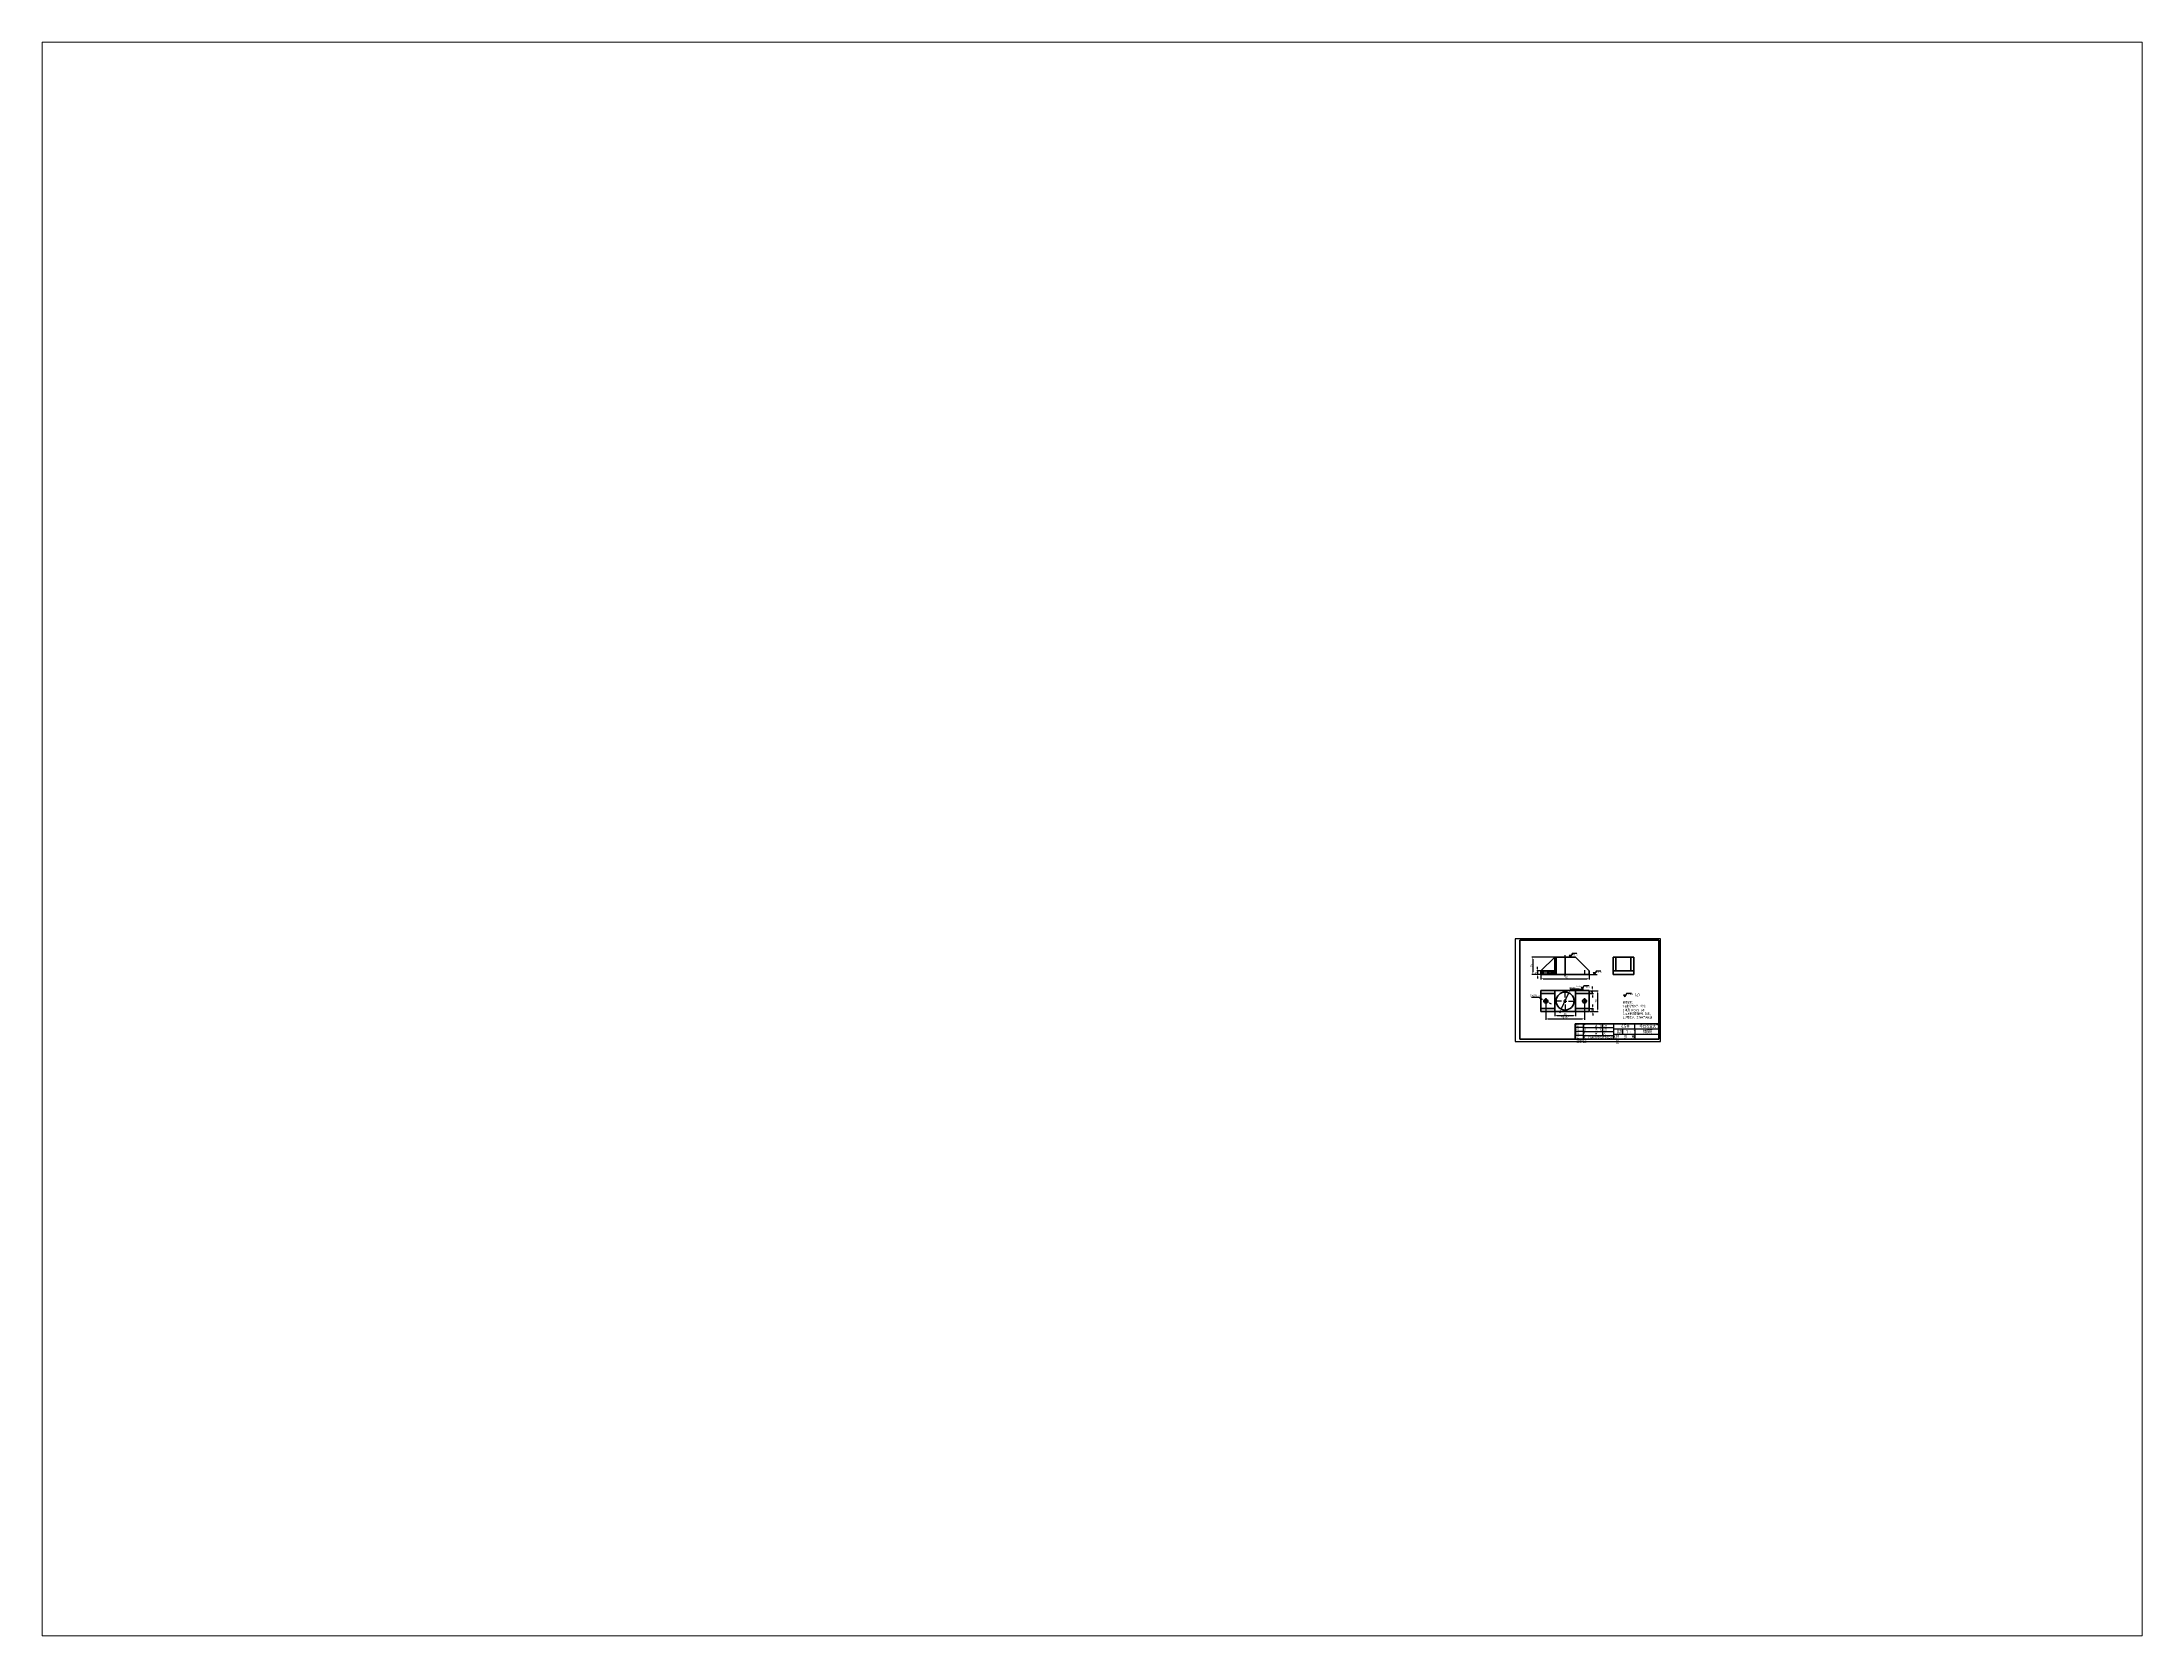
# Paper-space layout '布局2' of a CAD drawing. Header units: millimetres. Extents: x 26 to 231, y 20 to 176.
# The model-space entities are those that its viewports show. They can reach past a viewport. Long polylines and large blocks are cut down to what shows.
import ezdxf

# ---------------------------------------------------------------- set-up
doc = ezdxf.new("R2010")
doc.units = ezdxf.units.MM
doc.linetypes.add('CENTER2', pattern=[28.575, 19.05, -3.175, 3.175, -3.175])
doc.linetypes.add('CENTERX2', pattern=[20.32, 12.7, -2.54, 2.54, -2.54])
doc.layers.add('10', color=7, linetype='Continuous')
doc.layers.add('细点画线', color=6, linetype='CENTER2')
for name, color, linetype, lineweight in [('剖面线层', 6, 'Continuous', 15), ('图形轮廓线', 7, 'Continuous', 35), ('图框线', 7, 'Continuous', 50), ('文字', 6, 'Continuous', 25), ('细实线', 6, 'Continuous', 25), ('轮廓实线层', 7, 'Continuous', 40)]:
    doc.layers.add(name, color=color, linetype=linetype, lineweight=lineweight)
doc.styles.get("Standard").update_dxf_attribs({"font": 'gbenor.shx', "bigfont": 'gbcbig.shx'})
doc.dimstyles.new('圆标注', dxfattribs={"dimtxt": 3, "dimasz": 3, "dimexe": 1.25, "dimexo": 0.625, "dimtad": 1, "dimtoh": 1, "dimdsep": 46, "dimtxsty": 'Standard', "dimcen": 2.5, "dimadec": 0, "dimazin": 0, "dimtfac": 1, "dimtmove": 0, "dimatfit": 3, "dimfxl": 1, "dimarcsym": 0})
pattern_1 = [(45, (420.9154, 105.0918), (-1.122532, 1.122532), [])]

# ---------------------------------------------------------------- blocks, each defined once
blk = doc.blocks.new('SW_CENTERMARKSYMBOL_13')
at = {"layer": '10', "color": 0}
for p, q in [((-10, 0), (-31, 0)), ((0, 0), (-5, 0)), ((0, 10), (0, 31)), ((0, 0), (0, 5)), ((0, 0), (0, -5)), ((0, 0), (5, 0)), ((10, 0), (31, 0)), ((0, -10), (0, -31))]:
    blk.add_line(p, q, dxfattribs=at)
blk = doc.blocks.new('*D25')
at = {"layer": 'Defpoints', "color": 0, "transparency": 16777216}
for p in [(458.9, 201.9), (528.9, 201.9), (528.9, 195.6)]:
    blk.add_point(p, dxfattribs=at)
at = {"layer": '文字', "color": 0, "lineweight": -2, "transparency": 16777216}
for p, q in [((458.9, 201.3), (458.9, 194.4)), ((461.9, 195.6), (525.9, 195.6)), ((528.9, 201.3), (528.9, 194.4))]:
    blk.add_line(p, q, dxfattribs=at)
at = {"layer": '文字', "color": 0, "transparency": 16777216}
for points in [[(461.9, 196.1), (461.9, 195.1), (458.9, 195.6)], [(525.9, 196.1), (525.9, 195.1), (528.9, 195.6)]]:
    blk.add_solid(points, dxfattribs=at)
at = {"layer": '文字', "color": 0, "transparency": 16777216, "insert": (495.3, 197.7), "char_height": 3, "attachment_point": 5}
blk.add_mtext('70', dxfattribs=at)
blk = doc.blocks.new('*D26')
at = {"layer": 'Defpoints', "color": 0, "transparency": 16777216}
for p in [(478.9, 148.3), (508.9, 148.3), (508.9, 142.6)]:
    blk.add_point(p, dxfattribs=at)
at = {"layer": '文字', "color": 0, "lineweight": -2, "transparency": 16777216}
for p, q in [((478.9, 147.7), (478.9, 141.3)), ((481.9, 142.6), (505.9, 142.6)), ((508.9, 147.7), (508.9, 141.3))]:
    blk.add_line(p, q, dxfattribs=at)
at = {"layer": '文字', "color": 0, "transparency": 16777216}
for points in [[(481.9, 143.1), (481.9, 142.1), (478.9, 142.6)], [(505.9, 143.1), (505.9, 142.1), (508.9, 142.6)]]:
    blk.add_solid(points, dxfattribs=at)
at = {"layer": '文字', "color": 0, "transparency": 16777216, "insert": (493.9, 144.7), "char_height": 3, "attachment_point": 5}
blk.add_mtext('30', dxfattribs=at)
blk = doc.blocks.new('*D27')
at = {"layer": 'Defpoints', "color": 0, "transparency": 16777216}
for p in [(528.9, 178.3), (528.9, 148.3), (540.7, 148.3)]:
    blk.add_point(p, dxfattribs=at)
at = {"layer": '文字', "color": 0, "lineweight": -2, "transparency": 16777216}
for p, q in [((529.5, 178.3), (541.9, 178.3)), ((540.7, 175.3), (540.7, 151.3)), ((529.5, 148.3), (541.9, 148.3))]:
    blk.add_line(p, q, dxfattribs=at)
at = {"layer": '文字', "color": 0, "transparency": 16777216}
for points in [[(540.2, 175.3), (541.2, 175.3), (540.7, 178.3)], [(540.2, 151.3), (541.2, 151.3), (540.7, 148.3)]]:
    blk.add_solid(points, dxfattribs=at)
at = {"layer": '文字', "color": 0, "transparency": 16777216, "insert": (538.6, 163.3), "char_height": 3, "attachment_point": 5, "rotation": 90}
blk.add_mtext('30', dxfattribs=at)
blk = doc.blocks.new('*D28')
at = {"layer": 'Defpoints', "color": 0, "transparency": 16777216}
for p in [(528.9, 178.3), (528.9, 174.3), (533.5, 178.3)]:
    blk.add_point(p, dxfattribs=at)
at = {"layer": '文字', "color": 0, "lineweight": -2, "transparency": 16777216}
for p, q in [((533.5, 181.3), (533.5, 184.3)), ((529.5, 178.3), (534.8, 178.3)), ((529.5, 174.3), (534.8, 174.3)), ((533.5, 174.3), (533.5, 178.3)), ((533.5, 171.3), (533.5, 168.3))]:
    blk.add_line(p, q, dxfattribs=at)
at = {"layer": '文字', "color": 0, "transparency": 16777216}
for points in [[(533, 181.3), (534, 181.3), (533.5, 178.3)], [(533, 171.3), (534, 171.3), (533.5, 174.3)]]:
    blk.add_solid(points, dxfattribs=at)
at = {"layer": '文字', "color": 0, "transparency": 16777216, "insert": (531.4, 176.3), "char_height": 3, "attachment_point": 5, "rotation": 90}
blk.add_mtext('4', dxfattribs=at)
blk = doc.blocks.new('*D29')
at = {"layer": 'Defpoints', "color": 0, "transparency": 16777216}
for p in [(528.9, 152.3), (528.9, 148.3), (533.9, 148.3)]:
    blk.add_point(p, dxfattribs=at)
at = {"layer": '文字', "color": 0, "lineweight": -2, "transparency": 16777216}
for p, q in [((529.5, 152.3), (535.1, 152.3)), ((533.9, 155.3), (533.9, 158.3)), ((533.9, 152.3), (533.9, 148.3)), ((529.5, 148.3), (535.1, 148.3)), ((533.9, 145.3), (533.9, 142.3))]:
    blk.add_line(p, q, dxfattribs=at)
at = {"layer": '文字', "color": 0, "transparency": 16777216}
for points in [[(533.4, 155.3), (534.4, 155.3), (533.9, 152.3)], [(533.4, 145.3), (534.4, 145.3), (533.9, 148.3)]]:
    blk.add_solid(points, dxfattribs=at)
at = {"layer": '文字', "color": 0, "transparency": 16777216, "insert": (531.7, 150.3), "char_height": 3, "attachment_point": 5, "rotation": 90}
blk.add_mtext('4', dxfattribs=at)
blk = doc.blocks.new('*D30')
at = {"layer": 'Defpoints', "color": 0, "transparency": 16777216}
for p in [(465.9, 159.2), (521.9, 159.2), (521.9, 137.5)]:
    blk.add_point(p, dxfattribs=at)
at = {"layer": '文字', "color": 0, "lineweight": -2, "transparency": 16777216}
for p, q in [((465.9, 158.6), (465.9, 136.2)), ((521.9, 158.6), (521.9, 136.2)), ((468.9, 137.5), (518.9, 137.5))]:
    blk.add_line(p, q, dxfattribs=at)
at = {"layer": '文字', "color": 0, "transparency": 16777216}
for points in [[(468.9, 138), (468.9, 137), (465.9, 137.5)], [(518.9, 138), (518.9, 137), (521.9, 137.5)]]:
    blk.add_solid(points, dxfattribs=at)
at = {"layer": '文字', "color": 0, "transparency": 16777216, "insert": (493.9, 139.6), "char_height": 3, "attachment_point": 5}
blk.add_mtext('56%%P0.1', dxfattribs=at)
blk = doc.blocks.new('*D31')
at = {"layer": 'Defpoints', "color": 0, "transparency": 16777216}
for p in [(499.4, 175.1), (488.4, 151.6)]:
    blk.add_point(p, dxfattribs=at)
at = {"layer": '文字', "color": 0, "lineweight": -2, "transparency": 16777216}
for p, q in [((488.4, 151.6), (499.4, 175.1)), ((501.9, 180.6), (500.7, 177.8)), ((514.1, 180.6), (501.9, 180.6)), ((487.1, 148.8), (485.9, 146.1))]:
    blk.add_line(p, q, dxfattribs=at)
at = {"layer": '文字', "color": 0, "transparency": 16777216}
for points in [[(500.2, 178), (501.1, 177.6), (499.4, 175.1)], [(486.7, 149), (487.6, 148.6), (488.4, 151.6)]]:
    blk.add_solid(points, dxfattribs=at)
at = {"layer": '文字', "color": 0, "transparency": 16777216, "insert": (508.3, 183.1), "char_height": 3, "attachment_point": 5}
blk.add_mtext('∅26{\\H0.7x;\\S+0.033^ 0;}', dxfattribs=at)
blk = doc.blocks.new('*D32')
at = {"layer": 'Defpoints', "color": 0, "transparency": 16777216}
for p in [(463.5, 164.7), (468.3, 162)]:
    blk.add_point(p, dxfattribs=at)
at = {"layer": '文字', "color": 0, "lineweight": -2, "transparency": 16777216}
for p, q in [((445.2, 168.9), (455.8, 168.9)), ((455.8, 168.9), (460.9, 166.1)), ((468.3, 162), (463.5, 164.7)), ((470.9, 160.6), (473.6, 159.1))]:
    blk.add_line(p, q, dxfattribs=at)
at = {"layer": '文字', "color": 0, "transparency": 16777216}
for points in [[(461.1, 166.5), (460.6, 165.7), (463.5, 164.7)], [(471.2, 161), (470.7, 160.1), (468.3, 162)]]:
    blk.add_solid(points, dxfattribs=at)
at = {"layer": '文字', "color": 0, "transparency": 16777216, "insert": (450.2, 171), "char_height": 3, "attachment_point": 5}
blk.add_mtext('2X∅5.5', dxfattribs=at)
blk = doc.blocks.new('*D33')
at = {"layer": 'Defpoints', "color": 0, "transparency": 16777216}
for p in [(454.1, 201.9), (458.9, 206.9), (458.9, 201.9)]:
    blk.add_point(p, dxfattribs=at)
at = {"layer": '文字', "color": 0, "lineweight": -2, "transparency": 16777216}
for p, q in [((454.1, 209.9), (454.1, 212.9)), ((458.3, 206.9), (452.9, 206.9)), ((458.3, 201.9), (452.9, 201.9)), ((454.1, 206.9), (454.1, 201.9)), ((454.1, 198.9), (454.1, 195.9))]:
    blk.add_line(p, q, dxfattribs=at)
at = {"layer": '文字', "color": 0, "transparency": 16777216}
for points in [[(453.6, 209.9), (454.6, 209.9), (454.1, 206.9)], [(453.6, 198.9), (454.6, 198.9), (454.1, 201.9)]]:
    blk.add_solid(points, dxfattribs=at)
at = {"layer": '文字', "color": 0, "transparency": 16777216, "insert": (452, 204.4), "char_height": 3, "attachment_point": 5, "rotation": 90}
blk.add_mtext('5', dxfattribs=at)
blk = doc.blocks.new('*D34')
at = {"layer": 'Defpoints', "color": 0, "transparency": 16777216}
for p in [(478.9, 226.9), (447.1, 201.9), (463.1, 201.9)]:
    blk.add_point(p, dxfattribs=at)
at = {"layer": '文字', "color": 0, "lineweight": -2, "transparency": 16777216}
for p, q in [((478.3, 226.9), (445.9, 226.9)), ((447.1, 223.9), (447.1, 204.9)), ((462.5, 201.9), (445.9, 201.9))]:
    blk.add_line(p, q, dxfattribs=at)
at = {"layer": '文字', "color": 0, "transparency": 16777216}
for points in [[(446.6, 223.9), (447.6, 223.9), (447.1, 226.9)], [(446.6, 204.9), (447.6, 204.9), (447.1, 201.9)]]:
    blk.add_solid(points, dxfattribs=at)
at = {"layer": '文字', "color": 0, "transparency": 16777216, "insert": (445, 214.4), "char_height": 3, "attachment_point": 5, "rotation": 90}
blk.add_mtext('25', dxfattribs=at)

msp = doc.modelspace()

# ---------------------------------------------------------------- hatches: boundary and pattern name
at = {"layer": '剖面线层'}
h = msp.add_hatch(dxfattribs=at)
h.set_pattern_fill('ANSI31', color=256, scale=0.5, style=0)
h.set_pattern_definition(pattern_1)
h.paths.add_polyline_path([(478.897, 206.939), (468.647, 206.939), (468.647, 201.939), (480.897, 201.939), (480.897, 226.939), (478.897, 226.939)], flags=0)
h = msp.add_hatch(dxfattribs=at)
h.set_pattern_fill('ANSI31', color=256, scale=0.5, style=0)
h.set_pattern_definition(pattern_1)
h.paths.add_polyline_path([(458.897, 206.939), (458.897, 201.939), (463.147, 201.939), (463.147, 206.939)], flags=0)

# ---------------------------------------------------------------- linework, layer by layer
at = {"layer": '图形轮廓线'}
for p, q in [((478.897, 226.939), (458.897, 206.939)), ((478.897, 206.939), (478.897, 226.939)), ((480.897, 226.939), (478.897, 226.939)), ((480.897, 226.939), (480.897, 201.939)), ((493.897, 226.939), (480.897, 226.939)), ((493.897, 226.939), (508.897, 226.939)), ((528.897, 206.939), (508.897, 226.939)), ((563.223, 226.939), (567.223, 226.939)), ((563.223, 226.939), (563.223, 206.939)), ((567.223, 226.939), (567.223, 206.939)), ((567.223, 226.939), (589.223, 226.939)), ((589.223, 226.939), (593.223, 226.939)), ((589.223, 226.939), (589.223, 206.939)), ((593.223, 226.939), (593.223, 206.939)), ((463.147, 206.939), (458.897, 206.939)), ((458.897, 201.939), (458.897, 206.939)), ((463.147, 201.939), (458.897, 201.939)), ((463.147, 201.939), (463.147, 206.939)), ((468.647, 206.939), (463.147, 206.939)), ((468.647, 201.939), (463.147, 201.939)), ((468.647, 206.939), (468.647, 201.939)), ((478.897, 206.939), (468.647, 206.939)), ((480.897, 201.939), (468.647, 201.939)), ((493.897, 201.939), (480.897, 201.939)), ((493.897, 201.939), (528.897, 201.939)), ((528.897, 206.939), (528.897, 201.939)), ((563.223, 206.939), (567.223, 206.939)), ((563.223, 206.939), (563.223, 201.939)), ((563.223, 201.939), (593.223, 201.939)), ((567.223, 206.939), (589.223, 206.939)), ((589.223, 206.939), (593.223, 206.939)), ((593.223, 206.939), (593.223, 201.939)), ((458.897, 178.335), (458.897, 174.335)), ((478.897, 178.335), (458.897, 178.335)), ((478.897, 174.335), (458.897, 174.335)), ((458.897, 174.335), (458.897, 152.335)), ((458.897, 152.335), (458.897, 148.335)), ((478.897, 152.335), (458.897, 152.335)), ((478.897, 178.335), (478.897, 174.335)), ((508.897, 178.335), (478.897, 178.335)), ((478.897, 174.335), (478.897, 152.335)), ((478.897, 152.335), (478.897, 148.335)), ((508.897, 174.335), (508.897, 178.335)), ((528.897, 178.335), (508.897, 178.335)), ((528.897, 174.335), (508.897, 174.335)), ((508.897, 152.335), (508.897, 174.335)), ((508.897, 148.335), (508.897, 152.335)), ((528.897, 152.335), (508.897, 152.335)), ((528.897, 174.335), (528.897, 178.335)), ((528.897, 152.335), (528.897, 174.335)), ((528.897, 148.335), (528.897, 152.335)), ((478.897, 148.335), (458.897, 148.335)), ((478.897, 148.335), (508.897, 148.335)), ((508.357, 108.014), (508.357, 130.414)), ((508.357, 130.414), (629.274, 130.414)), ((528.897, 148.335), (508.897, 148.335))]:
    msp.add_line(p, q, dxfattribs=at)
for centre, radius in [((465.897, 163.335), 2.75), ((493.897, 163.335), 13), ((521.897, 163.335), 2.75)]:
    msp.add_circle(centre, radius, dxfattribs=at)
at = {"layer": '图框线'}
for p, q in [((428.263, 251.514), (428.263, 108.014)), ((629.274, 251.514), (428.263, 251.514)), ((629.274, 108.014), (629.274, 251.514)), ((428.263, 108.014), (629.274, 108.014))]:
    msp.add_line(p, q, dxfattribs=at)
at = {"layer": '文字'}
for p, q in [((499.772, 229.754), (503.022, 229.754)), ((499.772, 229.754), (501.397, 226.939)), ((504.52, 232.347), (501.397, 226.939)), ((504.52, 232.347), (511.055, 232.347)), ((516.943, 183.366), (520.193, 183.366)), ((516.943, 183.366), (518.568, 180.551)), ((521.69, 185.959), (518.568, 180.551)), ((521.69, 185.959), (528.225, 185.959)), ((528.897, 201.627), (540.121, 201.627)), ((534.525, 204.441), (537.775, 204.441)), ((534.525, 204.441), (536.15, 201.627)), ((539.272, 207.035), (536.15, 201.627)), ((539.272, 207.035), (545.807, 207.035)), ((514.132, 180.551), (520.681, 180.551)), ((578.499, 172.291), (581.749, 172.291)), ((578.499, 172.291), (580.124, 169.477)), ((583.246, 174.885), (580.124, 169.477)), ((583.246, 174.885), (589.781, 174.885)), ((520.357, 124.814), (508.357, 124.814)), ((520.357, 119.214), (520.357, 130.414)), ((520.357, 124.814), (548.357, 124.814)), ((548.357, 119.214), (548.357, 130.414)), ((548.357, 124.814), (564.357, 124.814)), ((564.357, 108.014), (564.357, 130.414)), ((581.274, 122.414), (564.357, 122.414)), ((577.62, 115.214), (577.62, 122.414)), ((629.274, 122.414), (581.274, 122.414)), ((595.012, 122.414), (595.012, 130.414)), ((595.012, 122.414), (595.012, 108.014)), ((520.357, 119.214), (508.357, 119.214)), ((520.357, 113.614), (508.357, 113.614)), ((520.357, 113.614), (520.357, 119.214)), ((520.357, 119.214), (548.357, 119.214)), ((520.357, 108.014), (520.357, 113.614)), ((520.357, 113.614), (548.357, 113.614)), ((548.357, 113.614), (548.357, 119.214)), ((548.357, 119.214), (564.357, 119.214)), ((548.357, 113.614), (564.357, 113.614)), ((564.357, 115.214), (629.274, 115.214))]:
    msp.add_line(p, q, dxfattribs=at)
at = {"layer": '细实线'}
for p, q in [((421.774, 253.423), (421.774, 104.923)), ((631.774, 253.423), (421.774, 253.423)), ((631.774, 104.923), (631.774, 253.423)), ((421.774, 104.923), (631.774, 104.923))]:
    msp.add_line(p, q, dxfattribs=at)
at = {"layer": '细点画线', "linetype": 'CENTERX2'}
for p, q in [((493.897, 199.439), (493.897, 229.439)), ((493.897, 226.939), (493.897, 201.939))]:
    msp.add_line(p, q, dxfattribs=at)
at = {"layer": '细点画线'}
for p, q in [((465.897, 207.939), (465.897, 200.939)), ((521.897, 207.939), (521.897, 200.939)), ((461.996, 163.335), (469.799, 163.335)), ((465.897, 167.441), (465.897, 159.228)), ((525.799, 163.335), (517.996, 163.335)), ((521.897, 167.441), (521.897, 159.228))]:
    msp.add_line(p, q, dxfattribs=at)

# ---------------------------------------------------------------- block references
at = {"layer": '细点画线', "xscale": 0.5, "yscale": 0.5, "zscale": 0.5}
msp.add_blockref('SW_CENTERMARKSYMBOL_13', (493.897, 163.335), dxfattribs=at)

# ---------------------------------------------------------------- texts
at = {"layer": '文字', "attachment_point": 1}
for s, width, insert, char_height in [('Ra1.6', 10.09765, (504.719, 231.836), 2.275), ('Ra0.8', 10.09765, (521.889, 185.448), 2.275), ('Ra1.6', 10.09765, (539.471, 206.524), 2.275), ('技术要求：\\P1.去除所有边锋、毛刺；\\P2.硬度HRB45-68；\\P3.与圆管焊接前除锈、校形；\\P4.焊后抛光，去除黑色氧化层', 140.48938, (577.236, 162.631), 3.25), ('Ra12.5', 10.09765, (583.445, 174.374), 2.275), ('（√）', 22.85701, (591.862, 173.918), 4.55), ('1 : 1', 35.66127, (582.231, 121.263), 4.8)]:
    msp.add_mtext_dynamic_manual_height_columns(s, width=width, gutter_width=12.5, heights=[0], dxfattribs=dict(at, insert=insert, char_height=char_height))
for s, insert, char_height, width in [('制  图     黄 俊 淮', (509.848, 124.31), 4, 47.20089), ('设  计     黄 俊 淮         ', (509.848, 129.773), 4, 54.885), ('比例', (568.738, 121.279), 4.8, 29.85105), ('45#', (575.029, 129.313), 4.8, 25.42396), ('华南农业大学', (601.362, 128.973), 4.8, 28.3585), ('焊接筒', (606.853, 121.179), 4.5, 21.85523), ('校  核     曾   文', (509.848, 118.783), 4, 47.20089), ('班  级 13级机械设计制造及其自动化3  ', (509.848, 113.193), 4, 58.13656), ('共  张  第  张', (567.234, 114.287), 4.8, 33.68547)]:
    msp.add_mtext(s, dxfattribs=dict(at, insert=insert, char_height=char_height, width=width))

# ---------------------------------------------------------------- dimensions: what is measured, and where the dimension line sits
at = {"layer": '文字'}
for base, p1, p2, picture, middle in [((447.129, 201.939), (478.897, 226.939), (463.147, 201.939), '*D34', (447.129, 214.439)), ((454.104, 201.939), (458.897, 206.939), (458.897, 201.939), '*D33', (454.104, 204.439))]:
    dim = msp.add_linear_dim(base=base, p1=p1, p2=p2, angle=90, dimstyle='圆标注', dxfattribs=at)
    dim.commit()
    dim.dimension.update_dxf_attribs({"geometry": picture, "text_midpoint": middle, "dimtype": 160})
dim = msp.add_linear_dim(base=(528.897, 195.607), p1=(458.897, 201.939), p2=(528.897, 201.939), dimstyle='圆标注', dxfattribs=at)
dim.commit()
dim.dimension.update_dxf_attribs({"geometry": '*D25', "text_midpoint": (495.273, 195.607), "dimtype": 160})
dim = msp.add_diameter_dim_2p(p1=(488.398, 151.555), p2=(499.397, 175.114), text='<>{\\H0.7x;\\S+0.033^ 0;}', dimstyle='圆标注', dxfattribs=at)
dim.commit()
dim.dimension.update_dxf_attribs({"geometry": '*D31', "text_midpoint": (508.346, 183.138)})
for base, p1, p2, picture, middle in [((533.504, 178.335), (528.897, 174.335), (528.897, 178.335), '*D28', (531.379, 176.335)), ((540.695, 148.335), (528.897, 178.335), (528.897, 148.335), '*D27', (538.57, 163.335)), ((533.855, 148.335), (528.897, 152.335), (528.897, 148.335), '*D29', (531.73, 150.335))]:
    dim = msp.add_linear_dim(base=base, p1=p1, p2=p2, angle=90, dimstyle='圆标注', dxfattribs=at)
    dim.commit()
    dim.dimension.update_dxf_attribs({"geometry": picture, "text_midpoint": middle})
dim = msp.add_diameter_dim_2p(p1=(468.308, 162.012), p2=(463.486, 164.657), text='2X<>', dimstyle='圆标注', dxfattribs=at)
dim.commit()
dim.dimension.update_dxf_attribs({"geometry": '*D32', "text_midpoint": (450.19, 168.888), "dimtype": 163})
dim = msp.add_linear_dim(base=(521.897, 137.494), p1=(465.897, 159.228), p2=(521.897, 159.228), text='<>%%P0.1', dimstyle='圆标注', dxfattribs=at)
dim.commit()
dim.dimension.update_dxf_attribs({"geometry": '*D30', "text_midpoint": (493.897, 139.619)})
dim = msp.add_linear_dim(base=(508.897, 142.586), p1=(478.897, 148.335), p2=(508.897, 148.335), dimstyle='圆标注', dxfattribs=at)
dim.commit()
dim.dimension.update_dxf_attribs({"geometry": '*D26', "text_midpoint": (493.897, 144.711)})

psp = doc.layouts.new('布局2')

# ---------------------------------------------------------------- viewports
at = {"layer": '轮廓实线层'}
psp.add_viewport(center=(128.5, 97.5), size=(205.6, 156), view_center_point=(-190.687, 397.69), view_height=2305.56693, dxfattribs=at)

doc.saveas('drawing.dxf')
